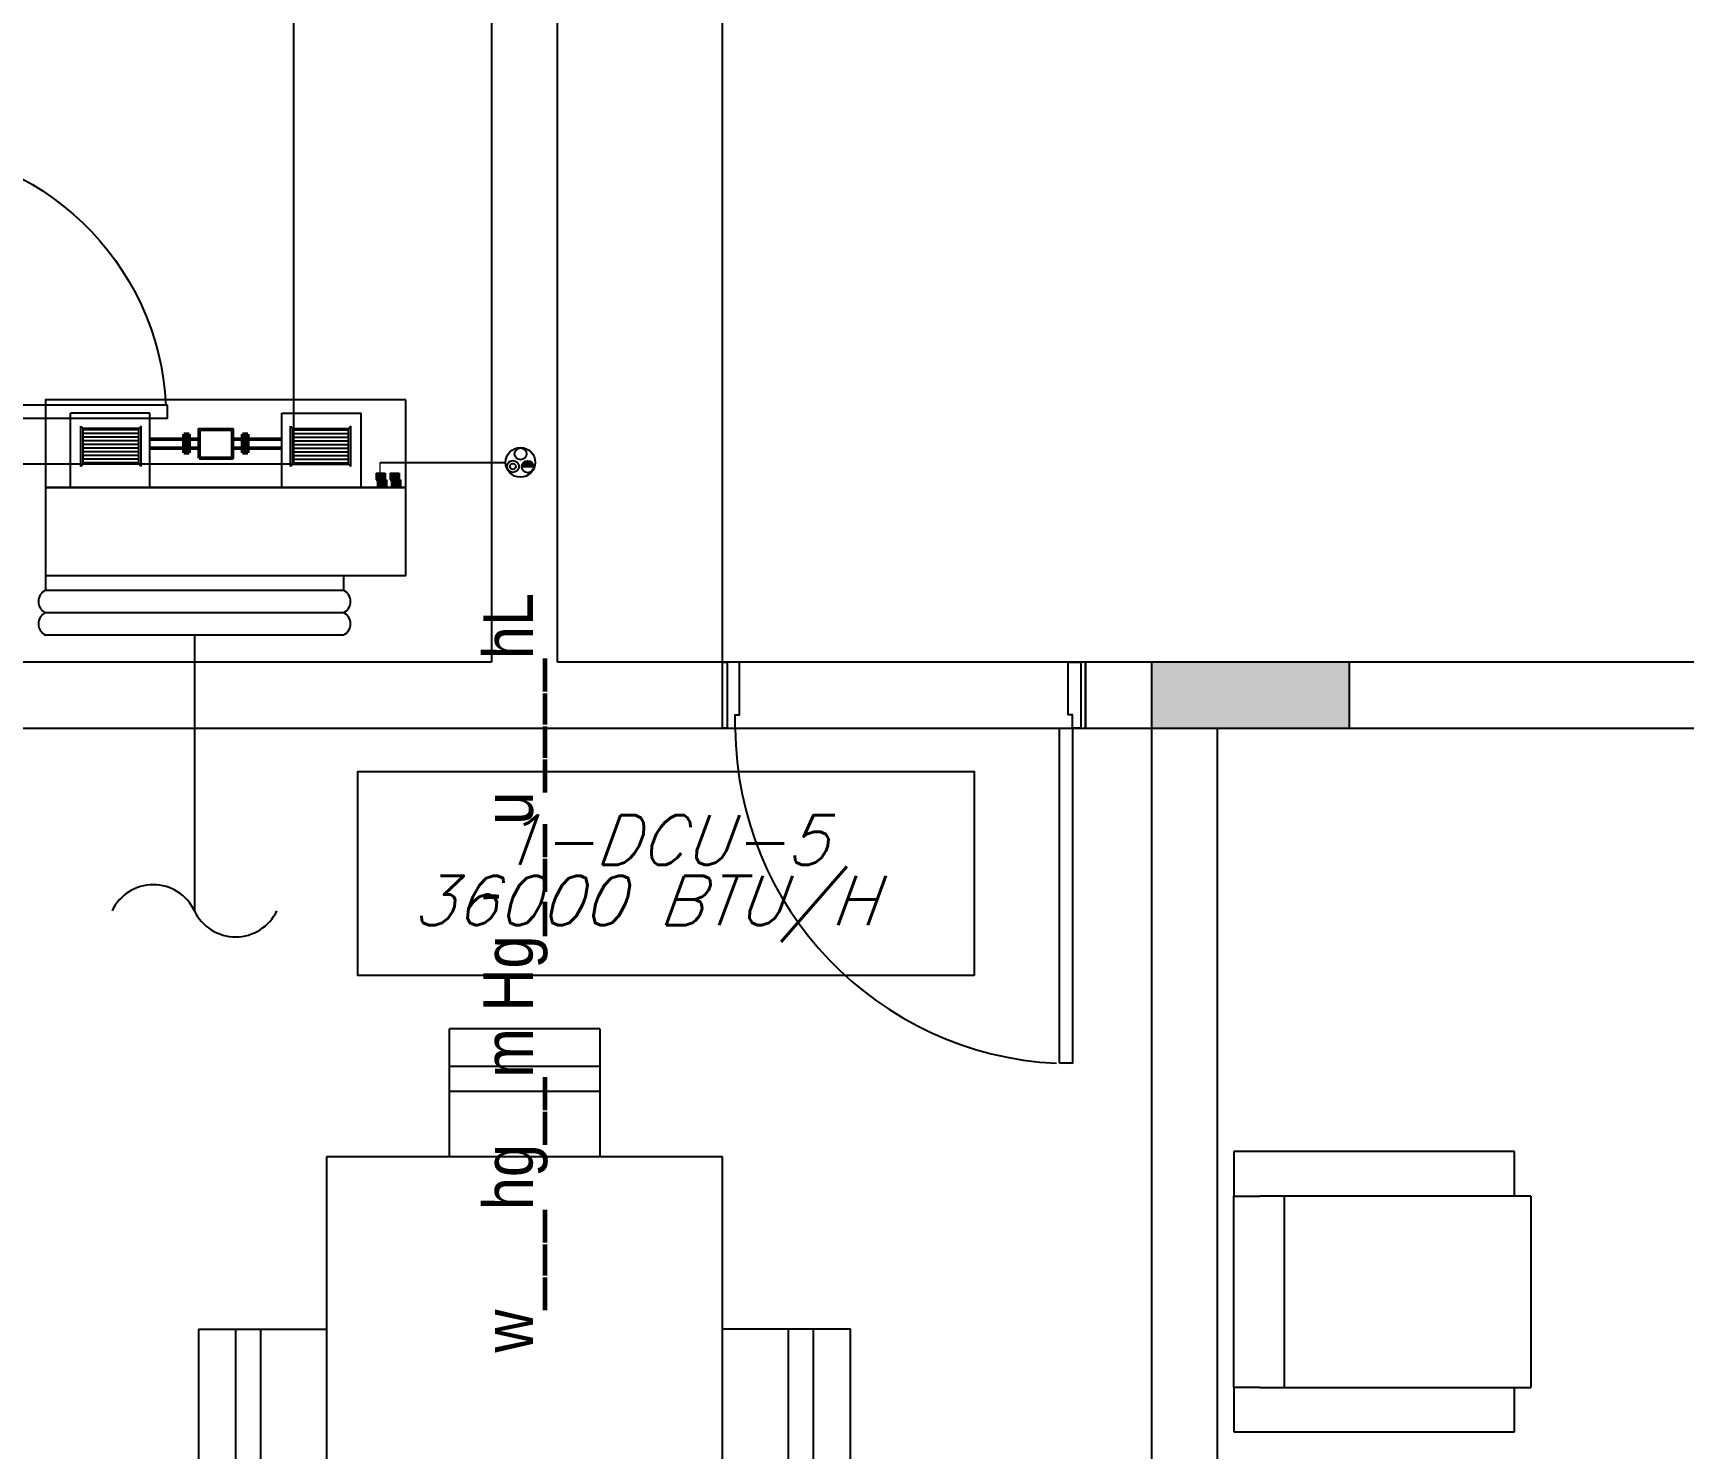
# Model space of a CAD drawing. Header units: metres. Extents: x -658 to -58, y -713 to -118.
# Drawn here: x -92.84 to -87.84, y -135.94 to -131.64 of the extents above; entities that cross this region are included whole.
import ezdxf
from ezdxf.enums import TextEntityAlignment as Align

# ---------------------------------------------------------------- set-up
doc = ezdxf.new("R2010")
doc.units = ezdxf.units.M
doc.header["$LTSCALE"] = 100
doc.linetypes.add('251$0$HIDDEN', pattern=[0.375, 0.25, -0.125])
for name, color, linetype in [('cw', 4, 'Continuous'), ('DCUT', 7, 'Continuous'), ('DIM-in', 5, 'Continuous'), ('DUCT', 4, 'Continuous'), ('FAN-COIL', 7, 'Continuous'), ('plan', 8, 'Continuous'), ('REF-PIPE', 6, 'Continuous'), ('TEXT AC', 7, 'Continuous')]:
    doc.layers.add(name, color=color, linetype=linetype)
doc.layers.add('Wall', color=7, linetype='Continuous', lineweight=50)
doc.styles.add('rss_dim1', font='romans.shx')
doc.styles.add('style12', font='xarab.shx')

# ---------------------------------------------------------------- blocks, each defined once
blk = doc.blocks.new('Dining_table_Parametric_Size_15043 - 3600 x 1200mm _10 Chairs_-435816-الدور الارضي')
for p, q in [((-0.8228, 0.9879), (-1.2786, 0.9879)), ((-1.2786, 0.9878), (-1.2786, 0.9879)), ((-1.2786, 0.9189), (-1.2786, 0.9878)), ((-0.8228, 0.9879), (-0.8228, 0.9878)), ((-0.8228, 0.9878), (-0.8228, 0.9189)), ((-0.1228, 0.9879), (-0.5786, 0.9879)), ((-0.5786, 0.9878), (-0.5786, 0.9879)), ((-0.5786, 0.9189), (-0.5786, 0.9878)), ((-0.1228, 0.9879), (-0.1228, 0.9878)), ((-0.1228, 0.9878), (-0.1228, 0.9189)), ((0.5772, 0.9879), (0.1214, 0.9879)), ((0.1214, 0.9878), (0.1214, 0.9879)), ((0.1214, 0.9189), (0.1214, 0.9878)), ((0.5772, 0.9879), (0.5772, 0.9878)), ((0.5772, 0.9878), (0.5772, 0.9189)), ((1.2772, 0.9879), (0.8214, 0.9879)), ((0.8214, 0.9878), (0.8214, 0.9879)), ((0.8214, 0.9189), (0.8214, 0.9878)), ((1.2772, 0.9879), (1.2772, 0.9878)), ((1.2772, 0.9878), (1.2772, 0.9189)), ((-1.2786, 0.8748), (-1.2786, 0.9189)), ((-0.8228, 0.9189), (-0.8228, 0.8748)), ((-0.5786, 0.8748), (-0.5786, 0.9189)), ((-0.1228, 0.9189), (-0.1228, 0.8748)), ((0.1214, 0.8748), (0.1214, 0.9189)), ((0.5772, 0.9189), (0.5772, 0.8748)), ((0.8214, 0.8748), (0.8214, 0.9189)), ((1.2772, 0.9189), (1.2772, 0.8748)), ((-1.2786, 0.7993), (-1.2786, 0.8748)), ((-1.2786, 0.8748), (-0.8228, 0.8748)), ((-0.8228, 0.8748), (-0.8228, 0.7993)), ((-0.5786, 0.7993), (-0.5786, 0.8748)), ((-0.5786, 0.8748), (-0.1228, 0.8748)), ((-0.1228, 0.8748), (-0.1228, 0.7993)), ((0.1214, 0.7993), (0.1214, 0.8748)), ((0.1214, 0.8748), (0.5772, 0.8748)), ((0.5772, 0.8748), (0.5772, 0.7993)), ((0.8214, 0.7993), (0.8214, 0.8748)), ((0.8214, 0.8748), (1.2772, 0.8748)), ((1.2772, 0.8748), (1.2772, 0.7993)), ((-1.2786, 0.6001), (-1.2786, 0.7993)), ((-1.2786, 0.7993), (-0.8228, 0.7993)), ((-0.8228, 0.7993), (-0.8228, 0.6001)), ((-0.5786, 0.6001), (-0.5786, 0.7993)), ((-0.5786, 0.7993), (-0.1228, 0.7993)), ((-0.1228, 0.7993), (-0.1228, 0.6001)), ((0.1214, 0.6001), (0.1214, 0.7993)), ((0.1214, 0.7993), (0.5772, 0.7993)), ((0.5772, 0.7993), (0.5772, 0.6001)), ((0.8214, 0.6001), (0.8214, 0.7993)), ((0.8214, 0.7993), (1.2772, 0.7993)), ((1.2772, 0.7993), (1.2772, 0.6001)), ((-1.8, 0.6), (-1.8, -0.6)), ((1.8, 0.6), (-1.8, 0.6)), ((1.8, -0.6), (1.8, 0.6)), ((-2.1879, 0.2286), (-2.1879, -0.2272)), ((-2.1879, 0.2286), (-2.1878, 0.2286)), ((-2.1878, 0.2286), (-2.1189, 0.2286)), ((-2.1189, 0.2286), (-2.0748, 0.2286)), ((-2.0748, 0.2286), (-1.9993, 0.2286)), ((-2.0748, -0.2272), (-2.0748, 0.2286)), ((-1.9993, 0.2286), (-1.8001, 0.2286)), ((-1.9993, -0.2272), (-1.9993, 0.2286)), ((1.8001, 0.2286), (1.9993, 0.2286)), ((1.9993, 0.2286), (2.0748, 0.2286)), ((1.9993, 0.2286), (1.9993, -0.2272)), ((2.0748, 0.2286), (2.1189, 0.2286)), ((2.0748, 0.2286), (2.0748, -0.2272)), ((2.1189, 0.2286), (2.1878, 0.2286)), ((2.1878, 0.2286), (2.1879, 0.2286)), ((2.1879, -0.2272), (2.1879, 0.2286)), ((-2.1878, -0.2272), (-2.1879, -0.2272)), ((-2.1189, -0.2272), (-2.1878, -0.2272)), ((-2.0748, -0.2272), (-2.1189, -0.2272)), ((-1.9993, -0.2272), (-2.0748, -0.2272)), ((-1.8001, -0.2272), (-1.9993, -0.2272)), ((1.9993, -0.2272), (1.8001, -0.2272)), ((2.0748, -0.2272), (1.9993, -0.2272)), ((2.1189, -0.2272), (2.0748, -0.2272)), ((2.1878, -0.2272), (2.1189, -0.2272)), ((2.1879, -0.2272), (2.1878, -0.2272)), ((-1.8, -0.6), (1.8, -0.6)), ((-1.2772, -0.7993), (-1.2772, -0.6001)), ((-0.8214, -0.6001), (-0.8214, -0.7993)), ((-0.5772, -0.7993), (-0.5772, -0.6001)), ((-0.1214, -0.6001), (-0.1214, -0.7993)), ((0.1228, -0.7993), (0.1228, -0.6001)), ((0.5786, -0.6001), (0.5786, -0.7993)), ((0.8228, -0.7993), (0.8228, -0.6001)), ((1.2786, -0.6001), (1.2786, -0.7993)), ((-1.2772, -0.8748), (-1.2772, -0.7993)), ((-0.8214, -0.7993), (-1.2772, -0.7993)), ((-0.8214, -0.7993), (-0.8214, -0.8748)), ((-0.5772, -0.8748), (-0.5772, -0.7993)), ((-0.1214, -0.7993), (-0.5772, -0.7993)), ((-0.1214, -0.7993), (-0.1214, -0.8748)), ((0.1228, -0.8748), (0.1228, -0.7993)), ((0.5786, -0.7993), (0.1228, -0.7993)), ((0.5786, -0.7993), (0.5786, -0.8748)), ((0.8228, -0.8748), (0.8228, -0.7993)), ((1.2786, -0.7993), (0.8228, -0.7993)), ((1.2786, -0.7993), (1.2786, -0.8748)), ((-1.2772, -0.9189), (-1.2772, -0.8748)), ((-0.8214, -0.8748), (-1.2772, -0.8748)), ((-0.8214, -0.8748), (-0.8214, -0.9189)), ((-0.5772, -0.9189), (-0.5772, -0.8748)), ((-0.1214, -0.8748), (-0.5772, -0.8748)), ((-0.1214, -0.8748), (-0.1214, -0.9189)), ((0.1228, -0.9189), (0.1228, -0.8748)), ((0.5786, -0.8748), (0.1228, -0.8748)), ((0.5786, -0.8748), (0.5786, -0.9189)), ((0.8228, -0.9189), (0.8228, -0.8748)), ((1.2786, -0.8748), (0.8228, -0.8748)), ((1.2786, -0.8748), (1.2786, -0.9189)), ((-1.2772, -0.9878), (-1.2772, -0.9189)), ((-0.8214, -0.9189), (-0.8214, -0.9878)), ((-0.5772, -0.9878), (-0.5772, -0.9189)), ((-0.1214, -0.9189), (-0.1214, -0.9878)), ((0.1228, -0.9878), (0.1228, -0.9189)), ((0.5786, -0.9189), (0.5786, -0.9878)), ((0.8228, -0.9878), (0.8228, -0.9189)), ((1.2786, -0.9189), (1.2786, -0.9878)), ((-1.2772, -0.9879), (-1.2772, -0.9878)), ((-1.2772, -0.9879), (-0.8214, -0.9879)), ((-0.8214, -0.9878), (-0.8214, -0.9879)), ((-0.5772, -0.9879), (-0.5772, -0.9878)), ((-0.5772, -0.9879), (-0.1214, -0.9879)), ((-0.1214, -0.9878), (-0.1214, -0.9879)), ((0.1228, -0.9879), (0.1228, -0.9878)), ((0.1228, -0.9879), (0.5786, -0.9879)), ((0.5786, -0.9878), (0.5786, -0.9879)), ((0.8228, -0.9879), (0.8228, -0.9878)), ((0.8228, -0.9879), (1.2786, -0.9879)), ((1.2786, -0.9878), (1.2786, -0.9879))]:
    blk.add_line(p, q)
blk = doc.blocks.new('*U103')
for points in [[(79, 1116), (79, 100), (39, 100), (39, 1116)], [(0, -100), (14, -100), (14, 100), (0, 100)], [(1100, -100), (1086, -100), (1086, 100), (1100, 100)]]:
    blk.add_lwpolyline(points, close=True)
at = {"ltscale": 0.25}
for points in [[(1100, 100), (0, 100)], [(0, -100), (1100, -100)]]:
    blk.add_lwpolyline(points, dxfattribs=at)
at = {"flags": 128}
for points in [[(14, -100), (14, 100), (14, 100), (39, 100), (39, 60), (52, 60), (52, -100)], [(1086, -100), (1086, 100), (1086, 100), (1061, 100), (1061, 60), (1048, 60), (1048, -100), (1086, -100)]]:
    blk.add_lwpolyline(points, close=True, dxfattribs=at)
at = {"ltscale": 0.25}
blk.add_arc((38, 94.6), 1023.1, 0.4032, 87.1892, dxfattribs=at)
blk = doc.blocks.new('*U114')
for points in [[(79, 916), (79, 100), (39, 100), (39, 916)], [(0, -100), (14, -100), (14, 100), (0, 100)], [(900, -100), (886, -100), (886, 100), (900, 100)]]:
    blk.add_lwpolyline(points, close=True)
at = {"ltscale": 0.25}
for points in [[(900, 100), (0, 100)], [(0, -100), (900, -100)]]:
    blk.add_lwpolyline(points, dxfattribs=at)
at = {"flags": 128}
for points in [[(14, -100), (14, 100), (14, 100), (39, 100), (39, 60), (52, 60), (52, -100)], [(886, -100), (886, 100), (886, 100), (861, 100), (861, 60), (848, 60), (848, -100), (886, -100)]]:
    blk.add_lwpolyline(points, close=True, dxfattribs=at)
at = {"ltscale": 0.25}
blk.add_arc((38.2, 88.8), 822.9, 0.4032, 87.1892, dxfattribs=at)
blk = doc.blocks.new('armchair_5128 - 2 sedak-413188-الدور الارضي')
for p, q in [((-0.9, -0.41), (-0.9, 0.44)), ((-0.9, 0.44), (-0.765, 0.44)), ((-0.185, 0.44), (-0.765, 0.44)), ((-0.765, 0.44), (-0.765, 0.3619)), ((-0.185, 0.3619), (-0.185, 0.44)), ((-0.185, 0.44), (-0.05, 0.44)), ((-0.05, 0.44), (-0.05, -0.41)), ((-0.765, 0.312), (-0.765, 0.3619)), ((-0.185, 0.3619), (-0.185, 0.312)), ((-0.765, 0.3109), (-0.765, 0.312)), ((-0.765, -0.41), (-0.765, 0.3109)), ((-0.185, 0.312), (-0.185, 0.3109)), ((-0.185, 0.3109), (-0.185, -0.41)), ((-0.765, 0.2873), (-0.185, 0.2873)), ((-0.765, -0.41), (-0.9, -0.41)), ((-0.765, -0.4276), (-0.765, -0.41)), ((-0.765, -0.46), (-0.765, -0.4276)), ((-0.05, -0.41), (-0.185, -0.41)), ((-0.185, -0.41), (-0.185, -0.4276)), ((-0.185, -0.4276), (-0.185, -0.46)), ((-0.765, -0.46), (-0.185, -0.46))]:
    blk.add_line(p, q)
blk = doc.blocks.new('GREGRERGREGRE')
h = blk.add_hatch(color=256)
h.dxf.hatch_style = 1
h.paths.add_polyline_path([(-207.6055, -133.7512), (-207.6055, -133.5512), (-208.2055, -133.5512), (-208.2055, -133.7512)])
blk.add_lwpolyline([(-207.6055, -133.7512), (-207.6055, -133.5512), (-208.2055, -133.5512), (-208.2055, -133.7512)], close=True)
blk = doc.blocks.new('A$Cc2be8e3e')
at = {"layer": 'plan'}
for p, q in [((-22.6035, 19.1095), (-22.6035, 15.5095)), ((-22.0035, 19.1095), (-22.0035, 14.9095)), ((-21.8035, 14.9095), (-21.8035, 17.1095)), ((-21.3035, 14.9095), (-21.3035, 17.1095)), ((-22.6035, 15.5095), (-23.8035, 15.5095)), ((-22.0035, 14.9095), (-23.8035, 14.9095)), ((-21.3035, 14.9095), (-21.8035, 14.9095)), ((-21.3035, 14.7095), (-21.3035, 14.9095)), ((-17.5035, 14.9095), (-20.2035, 14.9095)), ((-20.2035, 14.9095), (-20.2035, 14.7095)), ((-23.8035, 14.7095), (-21.3035, 14.7095)), ((-20.2035, 14.7095), (-20.0035, 14.7095)), ((-20.0035, 14.7095), (-20.0035, 8.5095)), ((-19.8035, 14.7095), (-17.5035, 14.7095)), ((-19.8035, 8.5095), (-19.8035, 14.7095))]:
    blk.add_line(p, q, dxfattribs=at)
blk.add_blockref('GREGRERGREGRE', (188.202, 148.4607), dxfattribs=at)
at = {"layer": 'plan', "yscale": 0.001, "zscale": 0.001}
for name, p, xscale, rotation in [('*U114', (-23.901, 15.6095), -0.001, 270), ('*U103', (-20.2035, 14.8095), 0.001, 179.9999999999999)]:
    blk.add_blockref(name, p, dxfattribs=dict(at, xscale=xscale, rotation=rotation))
at = {"layer": 'plan', "rotation": 269.9999999999999}
blk.add_blockref('Dining_table_Parametric_Size_15043 - 3600 x 1200mm _10 Chairs_-435816-الدور الارضي', (-21.9035, 11.6095), dxfattribs=at)
at = {"layer": 'plan', "xscale": -1, "rotation": 90}
blk.add_blockref('armchair_5128 - 2 sedak-413188-الدور الارضي', (-19.3135, 12.5253), dxfattribs=at)
at = {"layer": 'plan', "style": 'style12', "width": 0.9}
blk.add_text("w___hg__m Hg_'__u____hL", height=0.15, rotation=90, dxfattribs=at).set_placement((-21.8778, 12.8161))
blk = doc.blocks.new('CCD32')
at = {"layer": 'DCUT', "color": 220, "linetype": '251$0$HIDDEN', "lineweight": -2}
blk.add_line((-0.6231, -0.5404), (-0.6231, -0.5799), dxfattribs=at)
at = {"layer": 'DCUT'}
for points in [[(-0.71, -0.79), (0.5, -0.79), (0.5, -0.2), (-0.71, -0.2)], [(-0.71, -0.495), (0.5, -0.495), (0.5, -0.2), (-0.71, -0.2)]]:
    blk.add_lwpolyline(points, close=True, dxfattribs=at)
at = {"layer": 'DIM-in', "color": 0}
blk.add_line((0.5, -0.495), (-0.71, -0.495), dxfattribs=at)
at = {"layer": 'DUCT'}
for p, q in [((-0.5, 0), (0.5, 0)), ((-0.5, -0.075), (0.5, -0.075)), ((-0.5, -0.2), (-0.5, -0.15)), ((-0.5, -0.15), (0.5, -0.15)), ((0.5, -0.2), (0.5, -0.15)), ((-0.6916, -0.5168), (-0.6916, -0.495)), ((-0.6888, -0.5168), (-0.6888, -0.495)), ((-0.6884, -0.5168), (-0.6884, -0.495)), ((-0.6856, -0.5168), (-0.6856, -0.495)), ((-0.6757, -0.4964), (-0.6757, -0.5141)), ((-0.6725, -0.4964), (-0.6725, -0.5141)), ((-0.6709, -0.5149), (-0.6709, -0.4971)), ((-0.6677, -0.5149), (-0.6677, -0.4971)), ((-0.6647, -0.5168), (-0.6647, -0.495)), ((-0.6615, -0.5168), (-0.6615, -0.495)), ((-0.6443, -0.5168), (-0.6443, -0.495)), ((-0.6415, -0.5168), (-0.6415, -0.495)), ((-0.6411, -0.5168), (-0.6411, -0.495)), ((-0.6383, -0.5168), (-0.6383, -0.495)), ((-0.6284, -0.4964), (-0.6284, -0.5141)), ((-0.6252, -0.4964), (-0.6252, -0.5141)), ((-0.6237, -0.5149), (-0.6237, -0.4971)), ((-0.6205, -0.5149), (-0.6205, -0.4971)), ((-0.6175, -0.5168), (-0.6175, -0.495)), ((-0.6143, -0.5168), (-0.6143, -0.495)), ((-0.6647, -0.5168), (-0.6916, -0.5168)), ((-0.6916, -0.5212), (-0.6916, -0.5168)), ((-0.66, -0.5212), (-0.6916, -0.5212)), ((-0.6615, -0.5168), (-0.6884, -0.5168)), ((-0.6884, -0.5212), (-0.6884, -0.5168)), ((-0.6568, -0.5212), (-0.6884, -0.5212)), ((-0.6869, -0.543), (-0.6869, -0.5212)), ((-0.66, -0.543), (-0.6869, -0.543)), ((-0.6837, -0.543), (-0.6837, -0.5212)), ((-0.6568, -0.543), (-0.6837, -0.543)), ((-0.6833, -0.4994), (-0.6833, -0.5147)), ((-0.682, -0.5244), (-0.682, -0.5397)), ((-0.6801, -0.4994), (-0.6801, -0.5147)), ((-0.6788, -0.5244), (-0.6788, -0.5397)), ((-0.6758, -0.5404), (-0.6758, -0.5244)), ((-0.6726, -0.5404), (-0.6726, -0.5244)), ((-0.6671, -0.5246), (-0.6671, -0.5404)), ((-0.6647, -0.5168), (-0.6647, -0.5212)), ((-0.6639, -0.5246), (-0.6639, -0.5404)), ((-0.6615, -0.5168), (-0.6615, -0.5212)), ((-0.66, -0.543), (-0.66, -0.5212)), ((-0.6568, -0.543), (-0.6568, -0.5212)), ((-0.6175, -0.5168), (-0.6443, -0.5168)), ((-0.6443, -0.5212), (-0.6443, -0.5168)), ((-0.6128, -0.5212), (-0.6443, -0.5212)), ((-0.6143, -0.5168), (-0.6411, -0.5168)), ((-0.6411, -0.5212), (-0.6411, -0.5168)), ((-0.6096, -0.5212), (-0.6411, -0.5212)), ((-0.6396, -0.543), (-0.6396, -0.5212)), ((-0.6128, -0.543), (-0.6396, -0.543)), ((-0.6364, -0.543), (-0.6364, -0.5212)), ((-0.6096, -0.543), (-0.6364, -0.543)), ((-0.636, -0.4994), (-0.636, -0.5147)), ((-0.6347, -0.5244), (-0.6347, -0.5397)), ((-0.6328, -0.4994), (-0.6328, -0.5147)), ((-0.6315, -0.5244), (-0.6315, -0.5397)), ((-0.6285, -0.5404), (-0.6285, -0.5244)), ((-0.6253, -0.5404), (-0.6253, -0.5244)), ((-0.6199, -0.5246), (-0.6199, -0.5404)), ((-0.6175, -0.5168), (-0.6175, -0.5212)), ((-0.6167, -0.5246), (-0.6167, -0.5404)), ((-0.6143, -0.5168), (-0.6143, -0.5212)), ((-0.6128, -0.543), (-0.6128, -0.5212)), ((-0.6096, -0.543), (-0.6096, -0.5212))]:
    blk.add_line(p, q, dxfattribs=at)
at = {"layer": 'DUCT', "color": 2, "linetype": 'ByBlock'}
for p, q in [((-0.525, -0.566), (-0.5173, -0.5736)), ((-0.525, -0.566), (-0.525, -0.701)), ((-0.3302, -0.5736), (-0.5173, -0.5736)), ((-0.3302, -0.5736), (-0.5173, -0.5736)), ((-0.5173, -0.5736), (-0.5173, -0.6933)), ((-0.3302, -0.5778), (-0.5173, -0.5778)), ((-0.3302, -0.5902), (-0.5173, -0.5902)), ((-0.3302, -0.6026), (-0.5173, -0.6026)), ((-0.3302, -0.6026), (-0.5173, -0.6026)), ((-0.3302, -0.6026), (-0.5173, -0.6026)), ((-0.3232, -0.5666), (-0.3302, -0.5736)), ((-0.3302, -0.5736), (-0.3302, -0.6933)), ((-0.3225, -0.566), (-0.3225, -0.701)), ((0.179, -0.566), (0.179, -0.701)), ((0.1796, -0.5666), (0.1867, -0.5736)), ((0.1867, -0.5736), (0.3738, -0.5736)), ((0.1867, -0.5736), (0.3738, -0.5736)), ((0.1867, -0.5736), (0.1867, -0.6933)), ((0.1867, -0.5778), (0.3738, -0.5778)), ((0.1867, -0.5902), (0.3738, -0.5902)), ((0.1867, -0.6026), (0.3738, -0.6026)), ((0.1867, -0.6026), (0.3738, -0.6026)), ((0.1867, -0.6026), (0.3738, -0.6026)), ((0.3815, -0.566), (0.3738, -0.5736)), ((0.3738, -0.5736), (0.3738, -0.6933)), ((0.3815, -0.566), (0.3815, -0.701)), ((-0.3302, -0.6149), (-0.5173, -0.6149)), ((-0.3302, -0.6149), (-0.5173, -0.6149)), ((-0.3302, -0.6273), (-0.5173, -0.6273)), ((-0.3302, -0.6397), (-0.5173, -0.6397)), ((-0.3302, -0.6521), (-0.5173, -0.6521)), ((-0.3302, -0.6644), (-0.5173, -0.6644)), ((0.1867, -0.6149), (0.3738, -0.6149)), ((0.1867, -0.6149), (0.3738, -0.6149)), ((0.1867, -0.6273), (0.3738, -0.6273)), ((0.1867, -0.6397), (0.3738, -0.6397)), ((0.1867, -0.6521), (0.3738, -0.6521)), ((0.1867, -0.6644), (0.3738, -0.6644)), ((-0.525, -0.701), (-0.5173, -0.6933)), ((-0.3302, -0.6768), (-0.5173, -0.6768)), ((-0.3302, -0.6892), (-0.5173, -0.6892)), ((-0.3302, -0.6933), (-0.5173, -0.6933)), ((-0.3225, -0.701), (-0.3302, -0.6933)), ((0.179, -0.701), (0.1867, -0.6933)), ((0.1867, -0.6768), (0.3738, -0.6768)), ((0.1867, -0.6892), (0.3738, -0.6892)), ((0.1867, -0.6933), (0.3738, -0.6933)), ((0.3815, -0.701), (0.3738, -0.6933))]:
    blk.add_line(p, q, dxfattribs=at)
at = {"layer": 'DUCT'}
for centre, start, end in [((-0.4825, -0.0375), 115.0169, 244.9831), ((0.4825, -0.0375), 295.0169, 64.9831), ((-0.4825, -0.1125), 115.0169, 244.9831), ((0.4825, -0.1125), 295.0169, 64.9831)]:
    blk.add_arc(centre, 0.0414, start, end, dxfattribs=at)
at = {"layer": 'FAN-COIL'}
for p, q in [((-0.5597, -0.495), (-0.5597, -0.745)), ((-0.293, -0.495), (-0.293, -0.745)), ((0.1495, -0.495), (0.1495, -0.745)), ((0.4162, -0.495), (0.4162, -0.745)), ((-0.293, -0.745), (-0.5597, -0.745)), ((0.1495, -0.745), (0.4162, -0.745))]:
    blk.add_line(p, q, dxfattribs=at)
at = {"layer": 'Wall', "color": 7}
for p, q in [((-0.293, -0.628), (-0.1788, -0.628)), ((-0.293, -0.658), (-0.1788, -0.658)), ((-0.1788, -0.6113), (-0.1616, -0.6113)), ((-0.1788, -0.658), (-0.1788, -0.6113)), ((-0.1788, -0.628), (-0.1788, -0.6748)), ((-0.1702, -0.6113), (-0.1702, -0.6748)), ((-0.1616, -0.658), (-0.1616, -0.6113)), ((-0.1278, -0.628), (-0.1616, -0.628)), ((-0.1616, -0.628), (-0.1616, -0.6748)), ((-0.1616, -0.628), (-0.1288, -0.628)), ((-0.1278, -0.658), (-0.1616, -0.658)), ((-0.1616, -0.658), (-0.1288, -0.658)), ((-0.1278, -0.6458), (-0.1278, -0.6158)), ((-0.0158, -0.628), (0.0181, -0.628)), ((-0.0158, -0.658), (0.0181, -0.658)), ((0.0181, -0.658), (0.0181, -0.6113)), ((0.0352, -0.6113), (0.0181, -0.6113)), ((0.0181, -0.628), (0.0181, -0.6748)), ((0.0267, -0.6113), (0.0267, -0.6748)), ((0.1495, -0.628), (0.0342, -0.628)), ((0.1495, -0.658), (0.0342, -0.658)), ((0.0352, -0.658), (0.0352, -0.6113)), ((0.0352, -0.628), (0.0352, -0.6748)), ((-0.1788, -0.6748), (-0.1616, -0.6748)), ((0.0352, -0.6748), (0.0181, -0.6748))]:
    blk.add_line(p, q, dxfattribs=at)
blk.add_lwpolyline([(-0.0158, -0.594), (-0.1278, -0.594), (-0.1278, -0.6904), (-0.0158, -0.6904)], close=True, dxfattribs=at)
blk = doc.blocks.new('RP')
at = {"layer": 'REF-PIPE'}
blk.add_hatch(color=256, dxfattribs=at).paths.add_polyline_path([(0.35, -1.09, -1), (3.35, -1.15)])
blk.add_line((3.35, -1.15), (0.35, -1.09), dxfattribs=at)
for centre, radius in [((0, 0), 3.75), ((-1.89, -1.04), 1.5), ((0.04, 2.16), 1.5), ((1.85, -1.12), 1.5), ((-1.89, -1.04), 0.75)]:
    blk.add_circle(centre, radius, dxfattribs=at)

msp = doc.modelspace()

# ---------------------------------------------------------------- linework, layer by layer
at = {"layer": 'cw'}
for centre, start, end in [((-92.4762, -134.3644), 25.3299, 154.6701), ((-92.2265, -134.2461), 205.3299, 334.6701)]:
    msp.add_arc(centre, 0.1382, start, end, dxfattribs=at)
at = {"layer": 'DCUT'}
msp.add_line((-92.3513, -133.4693), (-92.3513, -134.3053), dxfattribs=at)
at = {"layer": 'REF-PIPE'}
msp.add_line((-91.7887, -132.9458), (-91.4086, -132.9458), dxfattribs=at)
at = {"layer": 'TEXT AC', "color": 4}
msp.add_lwpolyline([(-89.9883, -134.5019), (-91.8564, -134.5019), (-91.8564, -133.883), (-89.9883, -133.883)], close=True, dxfattribs=at)

# ---------------------------------------------------------------- block references
at = {"layer": 'plan'}
msp.add_blockref('A$Cc2be8e3e', (-69.4477, -148.4607), dxfattribs=at)
at = {"layer": 'REF-PIPE', "lineweight": 9, "xscale": 0.9028173591575768, "yscale": 0.9028173591575768, "zscale": 0.9028173591575768, "rotation": 180}
msp.add_blockref('CCD32', (-92.3513, -133.4693), dxfattribs=at)
at = {"layer": 'REF-PIPE', "ltscale": 3, "xscale": 0.012, "yscale": 0.012, "zscale": 0.012}
msp.add_blockref('RP', (-91.3636, -132.9458), dxfattribs=at)

# ---------------------------------------------------------------- texts
at = {"layer": 'TEXT AC', "color": 4, "style": 'rss_dim1', "oblique": 20}
for s, p in [('1-DCU-5', (-90.9345, -134.0909)), ('36000 BTU/H', (-90.9889, -134.2742))]:
    msp.add_text(s, height=0.15, dxfattribs=at).set_placement(p, align=Align.MIDDLE_CENTER)

doc.saveas('drawing.dxf')
